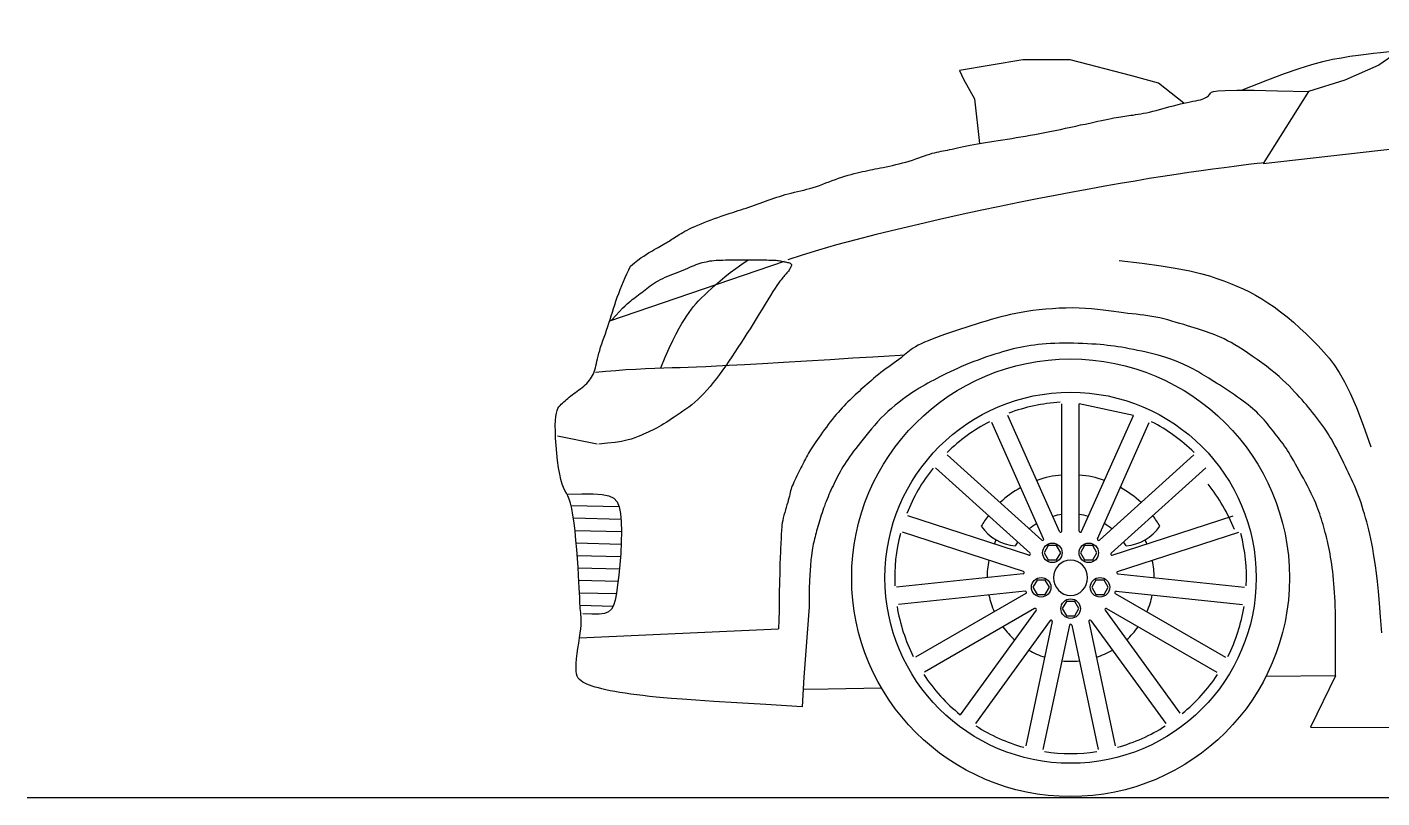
# Model space of a CAD drawing. Header units: millimetres. Extents: x 28710 to 33662, y 6721 to 8044.
# Drawn here: x 28710 to 30364, y 6721 to 7662 of the extents above; entities that cross this region are included whole.
import ezdxf

# ---------------------------------------------------------------- set-up
doc = ezdxf.new("R2010")
doc.units = ezdxf.units.MM
doc.layers.add('206', color=7, linetype='Continuous')

msp = doc.modelspace()

# ---------------------------------------------------------------- linework, layer by layer
for p, q in [((29925.7, 7622.6), (29848.3, 7609.6)), ((29848.3, 7609.6), (29853.3, 7598.8)), ((29983.2, 7622.6), (29925.7, 7622.6)), ((30058.5, 7602.8), (29983.2, 7622.6)), ((29853.3, 7598.8), (29866.5, 7574.7)), ((30091.2, 7594), (30058.5, 7602.8)), ((30122.2, 7569.6), (30091.2, 7594)), ((29866.5, 7574.7), (29872.9, 7520.5)), ((29634.1, 7376.1), (29421.1, 7303.3)), ((29433, 7076.5), (29374.3, 7077.8)), ((29435.2, 7061.2), (29377.1, 7062.6)), ((29435.8, 7046), (29379, 7047.3)), ((29435.4, 7030.8), (29380.5, 7032.1)), ((29434.5, 7015.7), (29381.7, 7016.9)), ((29433.2, 7000.5), (29382.8, 7001.7)), ((29431.5, 6985.4), (29383.7, 6986.5)), ((29429.4, 6970.2), (29384.5, 6971.3)), ((29425.4, 6955.1), (29385.1, 6956.1)), ((29384.5, 6916.5), (29627.2, 6927.7)), ((30307.4, 6870.4), (30276.6, 6807.7)), ((30276.6, 6807.7), (32043.9, 6799.9))]:
    msp.add_line(p, q)
at = {"color": 7}
for p, q in [((29973.2, 7046.9), (29973.2, 7202.3)), ((29994.5, 7046.9), (29994.5, 7202.3)), ((30060.5, 7188.3), (29994.5, 7202.3)), ((29951, 7037.7), (29887.8, 7179.6)), ((29970.5, 7046.3), (29907.3, 7188.3)), ((29997.3, 7046.3), (30060.5, 7188.3)), ((30016.8, 7037.7), (30080, 7179.6)), ((29948.7, 7036), (29833.2, 7140)), ((30019, 7036), (30134.5, 7140)), ((29934.5, 7020.2), (29819, 7124.2)), ((30033.3, 7020.2), (30148.8, 7124.2)), ((29933.1, 7017.7), (29785.3, 7065.8)), ((30034.7, 7017.7), (30182.5, 7065.8)), ((29926.5, 6997.5), (29778.7, 7045.5)), ((30041.3, 6997.5), (30189.1, 7045.5)), ((30077.1, 7031.5), (30074.6, 7036.3)), ((29926.2, 6994.7), (29771.6, 6978.4)), ((30041.6, 6994.7), (30196.1, 6978.4)), ((29928.4, 6973.5), (29773.9, 6957.2)), ((29929.3, 6970.8), (29794.7, 6893.1)), ((30038.5, 6970.8), (30173.1, 6893.1)), ((30039.4, 6973.5), (30193.9, 6957.2)), ((29939.9, 6952.3), (29805.4, 6874.6)), ((29941.8, 6950.3), (29849.2, 6822.8)), ((30026, 6950.3), (30117.3, 6824.5)), ((30027.8, 6952.3), (30162.4, 6874.6)), ((29959.1, 6937.7), (29867.7, 6812)), ((29961.6, 6936.6), (29929.3, 6784.6)), ((29982.5, 6932.2), (29950.2, 6780.1)), ((29985.3, 6932.2), (30017.6, 6780.1)), ((30006.1, 6936.6), (30038.5, 6784.6)), ((30008.7, 6937.7), (30100.1, 6812)), ((33662.2, 6721.2), (28710.2, 6721.2))]:
    msp.add_line(p, q, dxfattribs=at)
for points in [[(30427.4, 7662.5), (30360.2, 7616.1), (30318.5, 7597.6), (30274.5, 7583.7), (30218.9, 7495.7), (30401.9, 7516.5)], [(30192.6, 7585.4), (30224.7, 7598.2), (30245.2, 7605.9), (30262.9, 7612), (30278.3, 7616.7), (30291.7, 7620.3), (30303.7, 7623.1), (30314.5, 7625.1), (30324.8, 7626.8), (30334.8, 7628.2), (30344.5, 7629.5), (30353.6, 7630.5), (30362.1, 7631.4), (30369.6, 7632.1), (30376.1, 7632.5), (30381.3, 7632.8), (30384.5, 7632.9)], [(29446.8, 7370.4), (29451.6, 7374.4), (29455.8, 7377.7), (29459.5, 7380.6), (29462.8, 7382.9), (29465.8, 7384.9), (29468.5, 7386.6), (29471, 7388.1), (29473.4, 7389.4), (29475.8, 7390.7), (29478.1, 7392), (29480.3, 7393.3), (29482.5, 7394.5), (29484.6, 7395.7), (29486.6, 7396.9), (29488.5, 7398), (29490.4, 7399.1), (29492.2, 7400.2), (29493.9, 7401.2), (29495.6, 7402.3), (29497.2, 7403.3), (29498.9, 7404.4), (29500.6, 7405.5), (29502.4, 7406.6), (29504.3, 7407.8), (29506.3, 7409.1), (29508.4, 7410.4), (29510.7, 7411.7), (29513.2, 7413.1), (29515.9, 7414.6), (29518.8, 7416), (29521.9, 7417.6), (29525.3, 7419.1), (29528.9, 7420.7), (29532.8, 7422.3), (29536.8, 7423.9), (29540.9, 7425.5), (29545.1, 7427.1), (29549.2, 7428.6), (29553.3, 7430), (29557.3, 7431.4), (29561.1, 7432.7), (29564.7, 7433.9), (29568.2, 7435.1), (29571.6, 7436.2), (29574.9, 7437.2), (29578.2, 7438.3), (29581.5, 7439.4), (29584.7, 7440.4), (29588, 7441.5), (29591.3, 7442.7), (29594.7, 7443.8), (29598, 7445), (29601.4, 7446.2), (29604.8, 7447.4), (29608.2, 7448.6), (29611.6, 7449.8), (29614.9, 7451), (29618.3, 7452.2), (29621.8, 7453.4), (29625.2, 7454.6), (29628.7, 7455.7), (29632.2, 7456.8), (29635.7, 7457.9), (29639.3, 7458.8), (29643, 7459.8), (29646.7, 7460.7), (29650.5, 7461.6), (29654.3, 7462.5), (29658.1, 7463.4), (29662, 7464.4), (29665.8, 7465.4), (29669.7, 7466.6), (29673.6, 7467.9), (29677.5, 7469.2), (29681.3, 7470.7), (29685.2, 7472.1), (29689.1, 7473.6), (29693, 7475.1), (29696.8, 7476.5), (29700.7, 7477.9), (29704.6, 7479.2), (29708.4, 7480.4), (29712.3, 7481.5), (29716, 7482.5), (29719.7, 7483.5), (29723.3, 7484.4), (29726.8, 7485.2), (29730.1, 7486), (29733.3, 7486.7), (29736.4, 7487.3), (29739.5, 7488), (29742.5, 7488.6), (29745.5, 7489.2), (29748.7, 7489.8), (29751.9, 7490.4), (29755.3, 7491.1), (29758.9, 7491.9), (29762.7, 7492.7), (29766.6, 7493.6), (29770.7, 7494.5), (29774.8, 7495.5), (29778.9, 7496.6), (29782.9, 7497.7), (29787, 7498.9), (29790.9, 7500.1), (29794.8, 7501.4), (29798.5, 7502.7), (29802.1, 7503.9), (29805.6, 7505.2), (29808.9, 7506.3), (29812.1, 7507.3), (29815.1, 7508.3), (29817.9, 7509), (29820.6, 7509.7), (29823.2, 7510.3), (29825.8, 7510.8), (29828.3, 7511.2), (29830.9, 7511.7), (29833.6, 7512.2), (29836.4, 7512.8), (29839.4, 7513.4), (29842.6, 7514.2), (29846, 7514.9), (29849.5, 7515.8), (29853.3, 7516.6), (29857.3, 7517.5), (29861.4, 7518.4), (29865.8, 7519.2), (29870.4, 7520.1), (29875.2, 7520.9), (29880.1, 7521.7), (29885.2, 7522.5), (29890.4, 7523.3), (29895.7, 7524.1), (29901.1, 7524.9), (29906.5, 7525.7), (29912, 7526.6), (29917.5, 7527.5), (29923.1, 7528.4), (29928.7, 7529.4), (29934.5, 7530.4), (29940.3, 7531.5), (29946.3, 7532.6), (29952.4, 7533.8), (29958.6, 7535), (29965, 7536.3), (29971.4, 7537.6), (29977.7, 7538.9), (29984, 7540.3), (29990.2, 7541.6), (29996.1, 7542.9), (30001.8, 7544.1), (30007.3, 7545.3), (30012.4, 7546.4), (30017.2, 7547.5), (30021.7, 7548.4), (30025.9, 7549.3), (30029.8, 7550.1), (30033.4, 7550.9), (30036.7, 7551.5), (30039.7, 7552.1), (30042.5, 7552.6), (30045.1, 7553), (30047.5, 7553.4), (30050, 7553.7), (30052.4, 7554.1), (30054.8, 7554.4), (30057.4, 7554.8), (30060.2, 7555.1), (30063.1, 7555.6), (30066.2, 7556), (30069.5, 7556.6), (30072.9, 7557.2), (30076.5, 7557.9), (30080.3, 7558.7), (30084.2, 7559.6), (30088.3, 7560.6), (30092.5, 7561.7), (30096.7, 7562.9), (30101.1, 7564.1), (30105.4, 7565.3), (30109.7, 7566.5), (30114, 7567.6), (30118.1, 7568.7), (30122.2, 7569.6), (30126.1, 7570.4), (30129.8, 7571.1), (30133.3, 7571.8), (30136.6, 7572.5), (30139.6, 7573.1), (30142.3, 7573.8), (30144.6, 7574.5), (30146.6, 7575.2), (30148.3, 7576), (30149.8, 7576.9), (30151, 7577.8), (30152.1, 7578.7), (30153, 7579.7), (30153.9, 7580.7), (30154.8, 7581.7), (30156, 7582.8), (30158.5, 7583.7), (30163.6, 7584.5), (30172.7, 7585.1), (30187, 7585.4), (30207.9, 7585.3), (30236.6, 7584.8), (30274.5, 7583.7)], [(30219.5, 7496.7), (30216.9, 7496.4), (30211.8, 7495.8), (30204.3, 7494.9), (30194.9, 7493.7), (30183.7, 7492.3), (30171.2, 7490.7), (30157.6, 7488.9), (30143.2, 7486.9), (30128.2, 7484.8), (30112.7, 7482.5), (30096.6, 7480), (30079.9, 7477.4), (30062.6, 7474.5), (30044.6, 7471.5), (30025.8, 7468.2), (30006.4, 7464.7), (29986.1, 7460.9), (29965.1, 7456.9), (29943.3, 7452.6), (29920.8, 7448.1), (29897.6, 7443.4), (29873.7, 7438.3), (29849.2, 7433), (29824, 7427.4), (29798.2, 7421.5), (29772.3, 7415.4), (29746.7, 7409.1), (29721.8, 7402.8), (29698.1, 7396.5), (29676.1, 7390.2), (29656.1, 7384), (29638.7, 7378.1)], [(29423.5, 7304.5), (29428.9, 7310.4), (29433.3, 7315.2), (29437, 7319.1), (29440.1, 7322.2), (29442.7, 7324.6), (29445, 7326.6), (29447, 7328.2), (29448.9, 7329.7), (29450.8, 7331.1), (29452.7, 7332.6), (29454.6, 7334), (29456.5, 7335.5), (29458.5, 7337), (29460.5, 7338.5), (29462.5, 7340.1), (29464.5, 7341.6), (29466.6, 7343.2), (29468.7, 7344.8), (29470.9, 7346.4), (29473.2, 7348), (29475.5, 7349.6), (29478, 7351.2), (29480.6, 7352.7), (29483.3, 7354.2), (29486.1, 7355.6), (29489.1, 7357), (29492.2, 7358.3), (29495.3, 7359.6), (29498.5, 7360.9), (29501.6, 7362.1), (29504.8, 7363.3), (29507.8, 7364.5), (29510.8, 7365.8), (29513.7, 7367), (29516.5, 7368.1), (29519.3, 7369.3), (29521.9, 7370.4), (29524.5, 7371.4), (29527, 7372.4), (29529.5, 7373.3), (29531.9, 7374.1), (29534.2, 7374.8), (29536.6, 7375.4), (29538.9, 7376), (29541.2, 7376.4), (29543.6, 7376.9), (29546, 7377.2), (29548.6, 7377.5), (29551.1, 7377.7), (29553.8, 7377.8), (29556.6, 7378), (29559.5, 7378), (29562.5, 7378.1), (29565.6, 7378.1), (29568.8, 7378.1), (29572.1, 7378.1), (29575.6, 7378.1), (29579.1, 7378.1), (29582.7, 7378.1), (29586.4, 7378.1), (29590, 7378.1), (29593.6, 7378.1), (29597.1, 7378.1), (29600.6, 7378.1), (29603.9, 7378.1), (29607.1, 7378.1), (29610.1, 7378.1), (29613, 7378.1), (29615.7, 7378), (29618.2, 7378), (29620.5, 7377.9), (29622.5, 7377.8), (29624.4, 7377.7), (29626, 7377.5), (29627.4, 7377.3), (29628.8, 7377.1), (29630, 7376.9), (29631.2, 7376.7), (29632.3, 7376.4), (29633.5, 7376.2), (29634.8, 7375.9), (29636, 7375.7), (29637.3, 7375.4), (29638.5, 7375.1), (29639.6, 7374.8), (29640.7, 7374.4), (29641.5, 7374), (29642.2, 7373.6), (29642.7, 7373.1), (29643.1, 7372.5), (29643.2, 7371.9), (29643.1, 7371.2), (29642.9, 7370.4), (29642.6, 7369.6), (29642.2, 7368.7), (29641.6, 7367.8), (29640.9, 7366.8), (29640.2, 7365.7), (29639.4, 7364.6), (29638.6, 7363.5), (29637.7, 7362.4), (29636.7, 7361.3), (29635.8, 7360.2), (29634.8, 7359.1), (29633.8, 7358), (29632.8, 7356.8), (29631.7, 7355.5), (29630.5, 7354), (29629, 7352.1), (29627.4, 7349.8), (29625.4, 7347), (29623.2, 7343.6), (29620.6, 7339.5), (29617.7, 7334.8), (29614.5, 7329.6), (29611.1, 7324.1), (29607.5, 7318.2), (29603.9, 7312.2), (29600.1, 7306.1), (29596.4, 7300), (29592.6, 7294), (29588.9, 7288.1), (29585.2, 7282.3), (29581.5, 7276.6), (29577.8, 7271), (29574.1, 7265.4), (29570.4, 7259.9), (29566.6, 7254.4), (29562.9, 7249), (29559.1, 7243.6), (29555.3, 7238.4), (29551.5, 7233.3), (29547.6, 7228.3), (29543.8, 7223.6), (29540, 7219.2), (29536.3, 7215), (29532.5, 7211.2), (29528.8, 7207.6), (29525.1, 7204.4), (29521.5, 7201.3), (29517.9, 7198.5), (29514.3, 7195.8), (29510.7, 7193.3), (29507.2, 7190.8), (29503.7, 7188.4), (29500.2, 7186.1), (29496.9, 7183.9), (29493.5, 7181.7), (29490.3, 7179.7), (29487.2, 7177.8), (29484.2, 7176), (29481.3, 7174.3), (29478.6, 7172.8), (29476, 7171.4), (29473.4, 7170.1), (29470.8, 7168.9), (29468.2, 7167.7), (29465.4, 7166.4), (29462.5, 7165.2), (29459.4, 7163.8), (29455.9, 7162.4), (29452, 7160.9), (29447.5, 7159.4), (29442.1, 7157.9), (29435.6, 7156.5), (29427.9, 7155.3), (29418.8, 7154.2), (29408, 7153.3)], [(29483.6, 7246.3), (29489.1, 7259.2), (29494.1, 7270.2), (29498.5, 7279.7), (29502.5, 7287.7), (29506.1, 7294.6), (29509.4, 7300.4), (29512.5, 7305.5), (29515.4, 7310), (29518.2, 7314), (29521, 7317.8), (29523.8, 7321.3), (29526.7, 7324.8), (29529.8, 7328.2), (29533.2, 7331.7), (29536.9, 7335.3), (29541, 7339.2), (29545.5, 7343.4), (29550.5, 7347.9), (29556, 7352.7), (29561.9, 7357.6), (29568.3, 7362.7), (29575.1, 7367.8), (29582.5, 7373), (29590.2, 7378.1)], [(30043.2, 7377.4), (30071.3, 7374.1), (30094.6, 7370.9), (30113.8, 7367.8), (30129.6, 7364.8), (30142.6, 7361.7), (30153.4, 7358.7), (30162.6, 7355.6), (30171, 7352.5), (30179, 7349.4), (30186.9, 7346.1), (30194.6, 7342.7), (30202.2, 7339), (30209.7, 7335.1), (30217.3, 7330.7), (30224.8, 7325.9), (30232.5, 7320.7), (30240.3, 7314.9), (30248.2, 7308.6), (30256, 7302), (30263.8, 7295), (30271.5, 7287.8), (30278.9, 7280.5), (30286.1, 7273.1), (30292.9, 7265.6), (30299.4, 7258.2), (30305.6, 7250.1), (30311.9, 7240.7), (30318.3, 7229.4), (30325.2, 7215.3), (30332.7, 7197.8), (30341, 7176.2), (30350.4, 7149.9)], [(29656.2, 6832.5), (29612, 6835.1), (29576.4, 6837.2), (29548.3, 6839), (29526.5, 6840.4), (29509.8, 6841.6), (29496.9, 6842.6), (29486.8, 6843.5), (29478.1, 6844.3), (29469.9, 6845.2), (29461.9, 6846.1), (29454.3, 6847), (29447.1, 6847.9), (29440.2, 6848.9), (29433.6, 6849.9), (29427.5, 6851), (29421.9, 6852.1), (29416.6, 6853.2), (29411.8, 6854.3), (29407.5, 6855.5), (29403.4, 6856.6), (29399.8, 6857.8), (29396.5, 6859), (29393.5, 6860.2), (29390.8, 6861.4), (29388.4, 6862.7), (29386.3, 6864), (29384.5, 6865.6), (29383, 6867.4), (29381.8, 6869.7), (29380.9, 6872.6), (29380.4, 6876.1), (29380.3, 6880.4), (29380.5, 6885.4), (29381, 6891.2), (29381.8, 6897.4), (29382.6, 6903.8), (29383.6, 6910.3), (29384.5, 6916.5), (29385.3, 6922.4), (29385.9, 6927.7), (29386.3, 6932.2), (29386.5, 6936.1), (29386.5, 6939.4), (29386.4, 6942.3), (29386.2, 6945), (29385.9, 6947.4), (29385.7, 6949.9), (29385.4, 6952.5), (29385.2, 6955.3), (29385, 6958.5), (29384.8, 6962.2), (29384.7, 6966.5), (29384.4, 6971.7), (29384.2, 6977.7), (29383.8, 6984.9), (29383.3, 6993.2), (29382.7, 7002.8), (29382, 7013.4), (29381.1, 7024.5), (29380.1, 7035.8), (29379, 7046.8), (29377.8, 7057.2), (29376.5, 7066.6), (29375, 7074.7), (29373.5, 7081), (29371.8, 7086), (29370.2, 7090), (29368.4, 7093.4), (29366.7, 7096.7), (29365, 7100.3), (29363.4, 7104.5), (29361.8, 7109.9), (29360.3, 7116.6), (29359, 7124.4), (29357.8, 7133.1), (29356.8, 7142.2), (29355.9, 7151.4), (29355.3, 7160.4), (29355, 7168.7), (29354.9, 7176), (29355.1, 7182.1), (29355.5, 7187.1), (29356.2, 7191.1), (29357.1, 7194.2), (29358.2, 7196.7), (29359.4, 7198.7), (29360.7, 7200.3), (29362.1, 7201.8), (29363.6, 7203.2), (29365.2, 7204.7), (29366.8, 7206.1), (29368.4, 7207.6), (29370.2, 7209), (29371.9, 7210.5), (29373.8, 7212), (29375.7, 7213.4), (29377.7, 7214.9), (29379.7, 7216.3), (29381.7, 7217.8), (29383.7, 7219.3), (29385.8, 7220.8), (29387.7, 7222.4), (29389.7, 7224), (29391.5, 7225.7), (29393.3, 7227.4), (29395, 7229.2), (29396.5, 7231.1), (29398, 7233), (29399.3, 7235), (29400.5, 7237.1), (29401.6, 7239.2), (29402.5, 7241.5), (29403.3, 7243.9), (29404, 7246.3), (29404.6, 7248.9), (29405.1, 7251.6), (29405.7, 7254.5), (29406.4, 7257.5), (29407.1, 7260.7), (29408, 7264.1), (29409.1, 7267.7), (29410.3, 7271.5), (29411.6, 7275.5), (29413, 7279.6), (29414.5, 7283.8), (29416, 7288), (29417.5, 7292.4), (29419, 7296.7), (29420.4, 7301.1), (29421.8, 7305.5), (29423.2, 7309.9), (29424.6, 7314.3), (29426, 7318.8), (29427.4, 7323.3), (29429, 7327.9), (29430.6, 7332.6), (29432.4, 7337.3), (29434.2, 7342.2), (29436.2, 7347), (29438.2, 7351.8), (29440.3, 7356.6), (29442.4, 7361.3), (29444.6, 7365.9), (29446.8, 7370.4)], [(30363.7, 6922.7), (30362.3, 6942.3), (30360.9, 6959), (30359.7, 6973.2), (30358.5, 6985.3), (30357.3, 6995.6), (30356.1, 7004.4), (30355, 7012.2), (30353.8, 7019.2), (30352.7, 7025.7), (30351.5, 7031.8), (30350.3, 7037.7), (30349.1, 7043.2), (30347.8, 7048.5), (30346.6, 7053.6), (30345.3, 7058.5), (30344, 7063.2), (30342.6, 7067.9), (30341.2, 7072.5), (30339.8, 7077), (30338.4, 7081.4), (30336.9, 7085.8), (30335.3, 7090.1), (30333.7, 7094.3), (30332, 7098.4), (30330.3, 7102.5), (30328.5, 7106.6), (30326.7, 7110.5), (30324.9, 7114.5), (30323, 7118.3), (30321.2, 7122.2), (30319.3, 7126), (30317.5, 7129.8), (30315.7, 7133.5), (30313.9, 7137.2), (30312.1, 7140.9), (30310.3, 7144.5), (30308.5, 7148.2), (30306.6, 7151.7), (30304.6, 7155.3), (30302.6, 7158.8), (30300.5, 7162.3), (30298.3, 7165.8), (30296.1, 7169.2), (30293.8, 7172.6), (30291.4, 7175.9), (30289, 7179.2), (30286.6, 7182.5), (30284.2, 7185.6), (30281.8, 7188.8), (30279.3, 7191.8), (30276.9, 7194.9), (30274.3, 7197.9), (30271.8, 7201), (30269.1, 7204.1), (30266.4, 7207.3), (30263.5, 7210.5), (30260.6, 7213.8), (30257.4, 7217.2), (30254.1, 7220.7), (30250.6, 7224.3), (30246.8, 7228.1), (30242.7, 7231.9), (30238.3, 7235.8), (30233.5, 7239.9), (30228.3, 7244.1), (30222.9, 7248.3), (30217.2, 7252.5), (30211.5, 7256.7), (30205.7, 7260.7), (30200, 7264.6), (30194.5, 7268.2), (30189.2, 7271.5), (30184.3, 7274.5), (30179.7, 7277.2), (30175.4, 7279.5), (30171.3, 7281.6), (30167.5, 7283.4), (30163.7, 7285.1), (30160.1, 7286.6), (30156.6, 7288), (30153.1, 7289.3), (30149.6, 7290.5), (30146, 7291.7), (30142.4, 7292.9), (30138.7, 7294), (30134.8, 7295.2), (30130.8, 7296.4), (30126.5, 7297.7), (30122.1, 7299.1), (30117.4, 7300.5), (30112.6, 7301.9), (30107.6, 7303.4), (30102.7, 7304.8), (30097.6, 7306.1), (30092.7, 7307.3), (30087.8, 7308.4), (30083, 7309.2), (30078.3, 7310), (30073.5, 7310.6), (30068.8, 7311.2), (30064, 7311.7), (30059, 7312.3), (30053.8, 7312.8), (30048.4, 7313.5), (30042.6, 7314.3), (30036.6, 7315.2), (30030.3, 7316), (30023.7, 7316.9), (30016.8, 7317.7), (30009.6, 7318.4), (30002.1, 7319), (29994.4, 7319.3), (29986.4, 7319.5), (29978.2, 7319.4), (29970, 7319.1), (29961.7, 7318.6), (29953.5, 7317.9), (29945.5, 7317.1), (29937.8, 7316.2), (29930.4, 7315.1), (29923.5, 7314), (29916.9, 7312.8), (29910.7, 7311.5), (29904.6, 7310), (29898.7, 7308.6), (29892.9, 7307), (29887, 7305.3), (29881, 7303.5), (29874.9, 7301.7), (29868.6, 7299.7), (29862.2, 7297.7), (29855.9, 7295.7), (29849.5, 7293.6), (29843.3, 7291.5), (29837.2, 7289.4), (29831.2, 7287.4), (29825.6, 7285.3), (29820.1, 7283.3), (29815, 7281.3), (29810.2, 7279.4), (29805.7, 7277.5), (29801.7, 7275.7), (29798, 7273.9), (29794.7, 7272.2), (29791.9, 7270.5), (29789.5, 7268.9), (29787.3, 7267.3), (29785.2, 7265.6), (29783.3, 7264), (29781.3, 7262.3), (29779.3, 7260.5), (29777, 7258.6), (29774.4, 7256.6), (29771.6, 7254.5), (29768.6, 7252.3), (29765.4, 7250.1), (29762.2, 7247.7), (29758.9, 7245.4), (29755.6, 7243), (29752.4, 7240.5), (29749.3, 7238.1), (29746.3, 7235.7), (29743.5, 7233.3), (29740.7, 7230.9), (29738, 7228.6), (29735.4, 7226.3), (29732.9, 7224), (29730.4, 7221.8), (29728, 7219.7), (29725.7, 7217.5), (29723.4, 7215.5), (29721.1, 7213.4), (29718.8, 7211.3), (29716.6, 7209.1), (29714.3, 7206.9), (29712, 7204.7), (29709.7, 7202.3), (29707.4, 7199.9), (29705, 7197.4), (29702.6, 7194.8), (29700.2, 7192), (29697.8, 7189.2), (29695.4, 7186.4), (29693, 7183.4), (29690.5, 7180.3), (29688.1, 7177.2), (29685.8, 7174), (29683.4, 7170.9), (29681.2, 7167.7), (29679, 7164.7), (29676.9, 7161.7), (29674.9, 7158.8), (29673, 7156.1), (29671.2, 7153.5), (29669.6, 7151.1), (29668, 7148.7), (29666.5, 7146.4), (29665.2, 7144.2), (29663.8, 7142), (29662.6, 7139.8), (29661.4, 7137.6), (29660.3, 7135.4), (29659.2, 7133.2), (29658.1, 7131), (29657, 7128.7), (29655.9, 7126.4), (29654.7, 7124.1), (29653.6, 7121.7), (29652.3, 7119.2), (29651, 7116.8), (29649.8, 7114.3), (29648.5, 7111.8), (29647.3, 7109.3), (29646.1, 7106.9), (29645.1, 7104.5), (29644.2, 7102.3), (29643.4, 7100.2), (29642.7, 7098.1), (29642.2, 7096.1), (29641.6, 7094.1), (29641.1, 7092), (29640.6, 7089.8), (29640, 7087.4), (29639.3, 7084.9), (29638.6, 7082.1), (29637.7, 7079.1), (29636.8, 7076), (29635.8, 7072.8), (29634.9, 7069.5), (29634, 7066.3), (29633.2, 7063.1), (29632.6, 7060), (29632, 7057), (29631.6, 7054.2), (29631.3, 7051.5), (29631.1, 7048.9), (29630.9, 7046.4), (29630.8, 7043.9), (29630.7, 7041.4), (29630.6, 7039), (29630.5, 7036.5), (29630.3, 7033.8), (29630.1, 7030.5), (29629.9, 7026.5), (29629.7, 7021.3), (29629.4, 7014.8), (29629.1, 7006.7), (29628.8, 6996.7), (29628.5, 6984.7), (29628.2, 6971.2), (29628.1, 6950), (29627.8, 6938.2), (29627.2, 6927.7)], [(30307.4, 6870.4), (30307.4, 6888.7), (30307.4, 6906.4), (30307.4, 6920.7), (30307.4, 6932.2), (30307.3, 6941.4), (30307.2, 6948.9), (30307, 6955.2), (30306.8, 6960.9), (30306.5, 6966.4), (30306.2, 6971.9), (30305.8, 6977.2), (30305.4, 6982.5), (30304.9, 6987.6), (30304.4, 6992.6), (30303.9, 6997.5), (30303.3, 7002.2), (30302.6, 7006.7), (30302, 7011.1), (30301.3, 7015.3), (30300.6, 7019.3), (30299.9, 7023.3), (30299.1, 7027.1), (30298.3, 7030.8), (30297.5, 7034.5), (30296.6, 7038.1), (30295.7, 7041.6), (30294.8, 7045.1), (30293.9, 7048.5), (30292.9, 7051.9), (30292, 7055.2), (30291, 7058.4), (30290, 7061.6), (30289, 7064.7), (30288, 7067.9), (30287, 7071), (30285.8, 7074.2), (30284.5, 7077.6), (30283.1, 7081.1), (30281.5, 7084.8), (30279.7, 7088.7), (30277.6, 7093), (30275.4, 7097.5), (30273, 7102.1), (30270.5, 7106.8), (30268, 7111.5), (30265.5, 7116.2), (30263, 7120.7), (30260.6, 7124.9), (30258.4, 7128.9), (30256.3, 7132.6), (30254.3, 7136), (30252.4, 7139.3), (30250.5, 7142.4), (30248.7, 7145.3), (30246.9, 7148.1), (30245.1, 7150.8), (30243.3, 7153.4), (30241.4, 7156), (30239.5, 7158.5), (30237.6, 7161), (30235.7, 7163.5), (30233.8, 7165.9), (30231.9, 7168.4), (30229.9, 7170.8), (30228, 7173.2), (30226, 7175.6), (30224.1, 7178), (30222.1, 7180.4), (30220, 7182.8), (30217.9, 7185.2), (30215.7, 7187.5), (30213.4, 7189.8), (30211.1, 7192.1), (30208.6, 7194.4), (30206.1, 7196.6), (30203.4, 7198.9), (30200.6, 7201.2), (30197.6, 7203.5), (30194.5, 7205.8), (30191.2, 7208.2), (30187.7, 7210.7), (30184.1, 7213.2), (30180.4, 7215.7), (30176.6, 7218.2), (30172.9, 7220.6), (30169.2, 7223), (30165.6, 7225.4), (30162.1, 7227.6), (30158.8, 7229.7), (30155.6, 7231.7), (30152.6, 7233.6), (30149.8, 7235.4), (30147, 7237.2), (30144.3, 7238.8), (30141.7, 7240.3), (30139.1, 7241.8), (30136.6, 7243.3), (30134.1, 7244.6), (30131.6, 7245.9), (30129, 7247.2), (30126.5, 7248.5), (30123.9, 7249.7), (30121.2, 7250.9), (30118.5, 7252.2), (30115.6, 7253.4), (30112.7, 7254.6), (30109.6, 7255.8), (30106.3, 7257), (30102.8, 7258.2), (30099, 7259.4), (30095, 7260.6), (30090.7, 7261.8), (30086, 7263.1), (30081.1, 7264.3), (30076.1, 7265.4), (30070.9, 7266.6), (30065.7, 7267.7), (30060.5, 7268.7), (30055.5, 7269.7), (30050.6, 7270.6), (30046, 7271.4), (30041.6, 7272.1), (30037.3, 7272.7), (30033.1, 7273.3), (30028.8, 7273.8), (30024.4, 7274.3), (30019.9, 7274.7), (30015.1, 7275.1), (30010, 7275.4), (30004.6, 7275.7), (29999, 7276), (29993.2, 7276.2), (29987.4, 7276.4), (29981.6, 7276.5), (29975.8, 7276.5), (29970.2, 7276.4), (29964.7, 7276.2), (29959.4, 7276), (29954.2, 7275.6), (29949.3, 7275.2), (29944.4, 7274.7), (29939.7, 7274.2), (29935.2, 7273.5), (29930.8, 7272.8), (29926.4, 7272.1), (29922.2, 7271.2), (29918, 7270.3), (29913.8, 7269.4), (29909.6, 7268.3), (29905.3, 7267.1), (29900.8, 7265.8), (29896.2, 7264.4), (29891.4, 7262.9), (29886.4, 7261.3), (29881.3, 7259.6), (29876.1, 7257.8), (29870.9, 7255.9), (29865.7, 7253.9), (29860.5, 7251.9), (29855.5, 7249.9), (29850.6, 7247.8), (29845.8, 7245.7), (29841.3, 7243.6), (29836.8, 7241.5), (29832.5, 7239.5), (29828.4, 7237.4), (29824.4, 7235.4), (29820.6, 7233.4), (29816.9, 7231.5), (29813.3, 7229.6), (29809.8, 7227.7), (29806.3, 7225.8), (29802.8, 7223.7), (29799.1, 7221.5), (29795.4, 7219.2), (29791.5, 7216.6), (29787.4, 7213.9), (29783.1, 7210.8), (29778.8, 7207.6), (29774.3, 7204.2), (29769.8, 7200.6), (29765.3, 7196.8), (29760.9, 7192.9), (29756.6, 7188.9), (29752.4, 7184.7), (29748.4, 7180.4), (29744.6, 7176.1), (29740.9, 7171.8), (29737.3, 7167.5), (29733.9, 7163.3), (29730.6, 7159.2), (29727.5, 7155.3), (29724.6, 7151.5), (29721.8, 7147.9), (29719.1, 7144.4), (29716.6, 7141), (29714.2, 7137.8), (29712, 7134.6), (29709.8, 7131.5), (29707.8, 7128.5), (29705.9, 7125.5), (29704.2, 7122.5), (29702.5, 7119.5), (29700.9, 7116.6), (29699.4, 7113.7), (29698, 7110.8), (29696.6, 7108), (29695.2, 7105.2), (29693.9, 7102.4), (29692.6, 7099.7), (29691.4, 7097), (29690.1, 7094.2), (29688.9, 7091.5), (29687.8, 7088.8), (29686.6, 7086), (29685.5, 7083.3), (29684.5, 7080.5), (29683.4, 7077.6), (29682.4, 7074.8), (29681.4, 7072), (29680.5, 7069.1), (29679.5, 7066.3), (29678.6, 7063.4), (29677.8, 7060.7), (29676.9, 7057.9), (29676.1, 7055.1), (29675.4, 7052.5), (29674.6, 7049.8), (29673.9, 7047.3), (29673.2, 7044.8), (29672.6, 7042.3), (29672, 7040), (29671.4, 7037.7), (29670.8, 7035.5), (29670.3, 7033.3), (29669.8, 7031), (29669.3, 7028.6), (29668.8, 7026), (29668.4, 7023.3), (29667.9, 7020.3), (29667.5, 7016.8), (29667, 7011.9), (29666.5, 7004.5), (29665.7, 6993.6), (29664.8, 6977.9), (29664.7, 6954.4), (29658.2, 6868.8), (29656.2, 6832.5)], [(29780.9, 7261.9), (29775.9, 7261.6), (29762.5, 7260.7), (29742.6, 7259.5), (29718, 7258), (29690.4, 7256.3), (29661.6, 7254.6), (29633.5, 7252.9), (29607.7, 7251.4), (29585.7, 7250.1), (29567.2, 7249.1), (29551.8, 7248.3), (29538.7, 7247.7), (29527.3, 7247.2), (29517.1, 7246.8), (29507.4, 7246.5), (29497.7, 7246.2), (29487.3, 7245.9), (29476.4, 7245.5), (29465, 7245.1), (29453.3, 7244.5), (29441.2, 7243.8), (29428.9, 7242.9), (29416.5, 7241.9), (29404.1, 7240.5)], [(29406.1, 7153.3), (29357.6, 7163)], [(29370.4, 7091.9), (29387.5, 7092.4), (29401.2, 7092.4), (29412, 7091.7), (29420.2, 7090), (29426.2, 7087.1), (29430.3, 7082.6), (29433, 7076.5), (29434.6, 7068.4), (29435.5, 7058.2), (29435.8, 7046.3), (29435.5, 7033.4), (29434.8, 7019.8), (29433.8, 7006.3), (29432.5, 6993.3), (29431, 6981.3), (29429.5, 6971), (29427.9, 6962.6), (29426.1, 6956.3), (29423.5, 6951.6), (29419.9, 6948.4), (29415, 6946.5), (29408.3, 6945.6), (29399.7, 6945.5), (29388.6, 6946)], [(30307.4, 6870.4), (30222.4, 6869.4)], [(29657.4, 6854.1), (29688, 6854.2), (29752.9, 6855.7)]]:
    msp.add_lwpolyline(points, dxfattribs=at)
for points in [[(29956.7, 7011.9), (29966.7, 7011.9), (29971.8, 7020.5), (29966.7, 7029.2), (29956.7, 7029.2), (29951.7, 7020.5)], [(30001, 7011.9), (30011.1, 7011.9), (30016.1, 7020.5), (30011.1, 7029.2), (30001, 7029.2), (29996, 7020.5)], [(29943, 6969.7), (29953, 6969.7), (29958, 6978.4), (29953, 6987.1), (29943, 6987.1), (29938, 6978.4)], [(30014.7, 6969.7), (30024.8, 6969.7), (30029.8, 6978.4), (30024.8, 6987.1), (30014.7, 6987.1), (30009.7, 6978.4)], [(29978.9, 6943.6), (29988.9, 6943.6), (29993.9, 6952.3), (29988.9, 6961), (29978.9, 6961), (29973.8, 6952.3)]]:
    msp.add_lwpolyline(points, close=True, dxfattribs=at)
for centre, radius in [((29983.9, 6990), 267.2), ((29983.9, 6990), 226.6), ((29961.7, 7020.5), 11.9), ((30006.1, 7020.5), 11.9), ((29948, 6978.4), 11.9), ((30019.8, 6978.4), 11.9), ((29983.9, 6952.3), 11.9)]:
    msp.add_circle(centre, radius, dxfattribs=at)
for centre, radius, start, end in [((29983.9, 6990), 214.7, 93.4204, 110.5796), ((29983.9, 6990), 214.7, 117.4204, 134.5796), ((29983.9, 6990), 214.7, 45.4204, 62.5796), ((29983.9, 6990), 214.7, 141.4204, 158.5796), ((29983.9, 6990), 125.9, 94.8596, 109.1404), ((29983.9, 6990), 125.9, 70.8596, 85.1404), ((29983.9, 6990), 125.9, 118.8596, 133.1404), ((29983.9, 6990), 125.9, 46.8596, 61.1404), ((29983.9, 6970.4), 214.7, 21.4204, 38.5796), ((29983.9, 6990), 125.9, 142.8596, 150), ((29983.9, 6990), 78.1, 97.8421, 106.1579), ((29983.9, 6990), 78.1, 73.8421, 82.1579), ((29983.9, 6990), 125.9, 30, 37.1404), ((29920.9, 7084.9), 56, 214.8058, 265.1942), ((29983.9, 6990), 78.1, 121.8421, 130.1579), ((29971.8, 7046.9), 1.43, 204, 0), ((29996, 7046.9), 1.43, 180, 336), ((29983.9, 6990), 78.1, 49.8421, 58.1579), ((30046.9, 7084.9), 56, 274.8058, 325.1942), ((29983.9, 6990), 214.7, 165.4204, 182.5796), ((29983.9, 6990), 102, 152.9962, 156), ((29983.9, 6990), 78.1, 145.8421, 150), ((29949.7, 7037.1), 1.43, 228, 24), ((30018.1, 7037.1), 1.43, 156, 312), ((29983.9, 6990), 78.1, 30, 34.1579), ((29983.9, 6990), 102, 24, 27.0038), ((29983.9, 6990), 214.7, 357.4204, 14.5796), ((29933.5, 7019.1), 1.43, 252, 48), ((30034.3, 7019.1), 1.43, 132, 288), ((29983.9, 6990), 102, 168, 180), ((29926, 6996.1), 1.43, 276, 72), ((30041.7, 6996.1), 1.43, 108, 264), ((29983.9, 6990), 102, 0, 12), ((29983.9, 6990), 102, 192, 204), ((29928.6, 6972.1), 1.43, 300, 96), ((30039.2, 6972.1), 1.43, 84, 240), ((29983.9, 6990), 102, 336, 348), ((29983.9, 6990), 214.7, 189.4204, 206.5796), ((29940.7, 6951.1), 1.43, 324, 120), ((30027.1, 6951.1), 1.43, 60, 216), ((29983.9, 6990), 214.7, 333.4204, 350.5796), ((29983.9, 6990), 102, 216, 228), ((29960.2, 6936.9), 1.43, 348, 144), ((29983.9, 6931.9), 1.43, 12, 168), ((30007.5, 6936.9), 1.43, 36, 192), ((29983.9, 6990), 102, 312, 324), ((29983.9, 6990), 102, 240, 252), ((29983.9, 6990), 102, 288, 300), ((29983.9, 6990), 102, 264, 276), ((29983.9, 6990), 214.7, 213.4204, 231.1538), ((29983.9, 6990), 214.7, 309.4204, 326.5796), ((29983.9, 6990), 214.7, 237.4204, 254.5796), ((29983.9, 6990), 214.7, 285.4204, 302.5796), ((29983.9, 6990), 214.7, 261.4204, 278.5796)]:
    msp.add_arc(centre, radius, start, end, dxfattribs=at)
at = {"layer": '206', "color": 7, "extrusion": (0, 0, -1)}
msp.add_ellipse((29983.9, 6990), major_axis=(0, 21.6), ratio=0.959877, dxfattribs=at)

doc.saveas('drawing.dxf')
